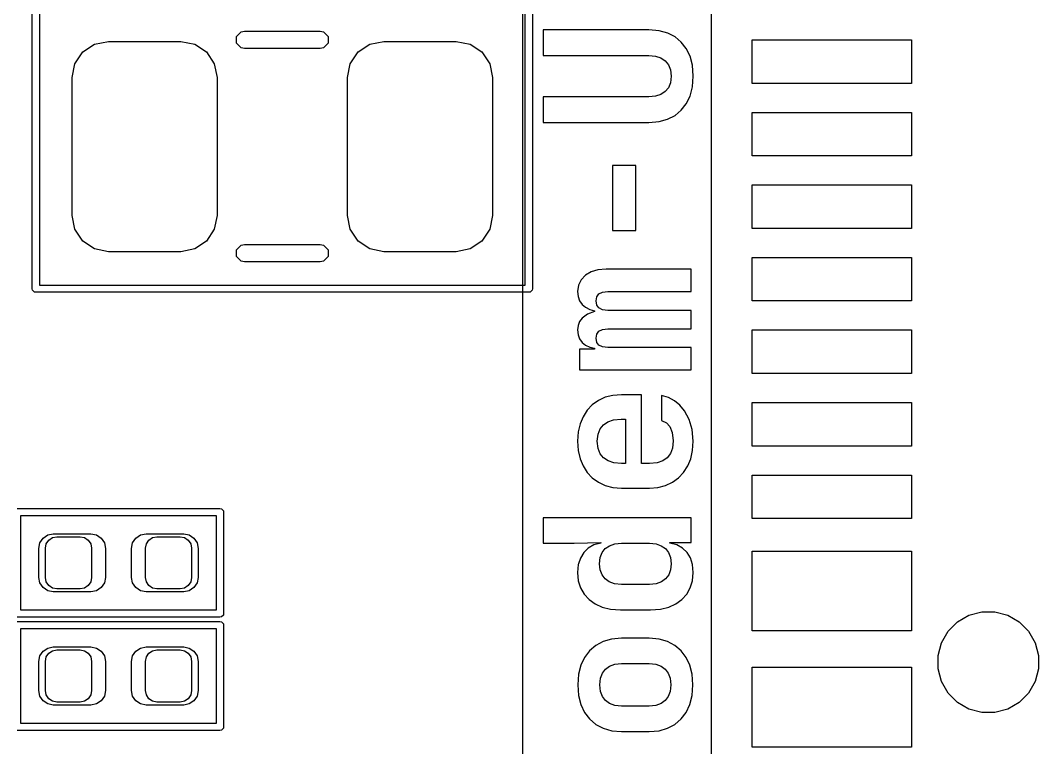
# Model space of a CAD drawing. Extents: x 76 to 193, y -170 to -23.
# Drawn here: x 152.91 to 159.93, y -117.13 to -112.12 of the extents above; entities that cross this region are included whole.
import ezdxf

# ---------------------------------------------------------------- set-up
doc = ezdxf.new("R2010")
doc.units = 0
doc.layers.add('BLACK', color=7, linetype='CONTINUOUS')

msp = doc.modelspace()

# ---------------------------------------------------------------- linework, layer by layer
at = {"layer": 'BLACK', "linetype": 'Continuous'}
for p, q in [((156.374215, -118.002229), (156.374215, -110.350144)), ((157.673482, -110.350144), (157.673482, -118.002229)), ((152.9895, -113.96557), (152.9895, -112.00557)), ((153.0395, -112.03057), (153.0395, -113.94057)), ((156.3895, -113.94057), (156.3895, -112.03057)), ((156.4395, -112.00557), (156.4395, -113.96557)), ((154.397815, -112.227609), (154.430287, -112.195137)), ((154.397815, -112.273531), (154.397815, -112.227609)), ((154.430287, -112.195137), (154.453248, -112.19057)), ((154.453248, -112.19057), (154.975752, -112.19057)), ((154.975752, -112.19057), (154.998713, -112.195137)), ((154.998713, -112.195137), (155.031185, -112.227609)), ((155.031185, -112.227609), (155.031185, -112.273531)), ((157.243484, -112.181546), (156.513198, -112.181546)), ((156.513198, -112.181546), (156.513198, -112.357829)), ((157.31334, -112.187292), (157.243484, -112.181546)), ((157.372629, -112.203569), (157.31334, -112.187292)), ((157.423264, -112.229597), (157.372629, -112.203569)), ((157.466661, -112.265505), (157.423264, -112.229597)), ((153.337723, -112.333793), (153.418829, -112.2796)), ((153.337723, -112.333793), (153.418829, -112.2796)), ((153.418829, -112.2796), (153.5145, -112.26057)), ((153.418829, -112.2796), (153.5145, -112.26057)), ((153.5145, -112.26057), (154.0145, -112.26057)), ((153.5145, -112.26057), (154.0145, -112.26057)), ((154.0145, -112.26057), (154.110171, -112.2796)), ((154.0145, -112.26057), (154.110171, -112.2796)), ((154.110171, -112.2796), (154.191277, -112.333793)), ((154.110171, -112.2796), (154.191277, -112.333793)), ((154.430287, -112.306003), (154.397815, -112.273531)), ((154.453248, -112.31057), (154.430287, -112.306003)), ((154.975752, -112.31057), (154.453248, -112.31057)), ((154.998713, -112.306003), (154.975752, -112.31057)), ((155.031185, -112.273531), (154.998713, -112.306003)), ((155.237723, -112.333793), (155.318829, -112.2796)), ((155.237723, -112.333793), (155.318829, -112.2796)), ((155.318829, -112.2796), (155.4145, -112.26057)), ((155.318829, -112.2796), (155.4145, -112.26057)), ((155.4145, -112.26057), (155.9145, -112.26057)), ((155.4145, -112.26057), (155.9145, -112.26057)), ((155.9145, -112.26057), (156.010171, -112.2796)), ((155.9145, -112.26057), (156.010171, -112.2796)), ((156.010171, -112.2796), (156.091277, -112.333793)), ((156.010171, -112.2796), (156.091277, -112.333793)), ((157.501229, -112.309681), (157.466661, -112.265505)), ((157.526648, -112.362362), (157.501229, -112.309681)), ((157.9545, -112.5504), (157.9545, -112.2504)), ((157.9545, -112.2504), (159.0545, -112.2504)), ((157.9545, -112.5504), (157.9545, -112.2504)), ((157.9545, -112.2504), (159.0545, -112.2504)), ((159.0545, -112.2504), (159.0545, -112.5504)), ((159.0545, -112.2504), (159.0545, -112.5504)), ((153.28353, -112.414899), (153.337723, -112.333793)), ((153.28353, -112.414899), (153.337723, -112.333793)), ((154.191277, -112.333793), (154.24547, -112.414899)), ((154.191277, -112.333793), (154.24547, -112.414899)), ((155.18353, -112.414899), (155.237723, -112.333793)), ((155.18353, -112.414899), (155.237723, -112.333793)), ((156.091277, -112.333793), (156.14547, -112.414899)), ((156.091277, -112.333793), (156.14547, -112.414899)), ((156.513198, -112.357829), (157.24208, -112.357829)), ((157.24208, -112.357829), (157.289245, -112.36241)), ((157.289245, -112.36241), (157.3263, -112.375051)), ((157.3263, -112.375051), (157.355469, -112.394954)), ((157.542747, -112.425243), (157.526648, -112.362362)), ((153.2645, -112.51057), (153.28353, -112.414899)), ((153.2645, -112.51057), (153.28353, -112.414899)), ((154.24547, -112.414899), (154.2645, -112.51057)), ((154.24547, -112.414899), (154.2645, -112.51057)), ((155.1645, -112.51057), (155.18353, -112.414899)), ((155.1645, -112.51057), (155.18353, -112.414899)), ((156.14547, -112.414899), (156.1645, -112.51057)), ((156.14547, -112.414899), (156.1645, -112.51057)), ((157.355469, -112.394954), (157.377412, -112.422144)), ((157.377412, -112.422144), (157.391092, -112.456606)), ((157.548482, -112.500528), (157.542747, -112.425243)), ((153.2645, -113.46057), (153.2645, -112.51057)), ((153.2645, -113.46057), (153.2645, -112.51057)), ((154.2645, -112.51057), (154.2645, -113.46057)), ((154.2645, -112.51057), (154.2645, -113.46057)), ((155.1645, -113.46057), (155.1645, -112.51057)), ((155.1645, -113.46057), (155.1645, -112.51057)), ((156.1645, -112.51057), (156.1645, -113.46057)), ((156.1645, -112.51057), (156.1645, -113.46057)), ((157.396014, -112.500528), (157.39104, -112.545425)), ((157.391092, -112.456606), (157.396014, -112.500528)), ((157.542777, -112.57506), (157.548482, -112.500528)), ((157.377317, -112.580078), (157.355469, -112.606895)), ((157.39104, -112.545425), (157.377317, -112.580078)), ((157.526723, -112.637638), (157.542777, -112.57506)), ((159.0545, -112.5504), (157.9545, -112.5504)), ((159.0545, -112.5504), (157.9545, -112.5504)), ((157.24208, -112.643227), (156.513198, -112.643227)), ((156.513198, -112.643227), (156.513198, -112.819509)), ((157.289308, -112.63873), (157.24208, -112.643227)), ((157.326362, -112.626342), (157.289308, -112.63873)), ((157.355469, -112.606895), (157.326362, -112.626342)), ((157.501307, -112.690371), (157.526723, -112.637638)), ((157.423222, -112.771102), (157.466661, -112.734879)), ((157.466661, -112.734879), (157.501307, -112.690371)), ((157.313297, -112.813725), (157.372571, -112.797333)), ((157.372571, -112.797333), (157.423222, -112.771102)), ((157.9545, -113.0504), (157.9545, -112.7504)), ((157.9545, -112.7504), (159.0545, -112.7504)), ((157.9545, -113.0504), (157.9545, -112.7504)), ((157.9545, -112.7504), (159.0545, -112.7504)), ((159.0545, -112.7504), (159.0545, -113.0504)), ((159.0545, -112.7504), (159.0545, -113.0504)), ((156.513198, -112.819509), (157.243484, -112.819509)), ((157.243484, -112.819509), (157.313297, -112.813725)), ((159.0545, -113.0504), (157.9545, -113.0504)), ((159.0545, -113.0504), (157.9545, -113.0504)), ((157.153969, -113.115897), (156.99167, -113.115897)), ((156.99167, -113.115897), (156.99167, -113.563595)), ((157.153969, -113.563595), (157.153969, -113.115897)), ((157.9545, -113.5504), (157.9545, -113.2504)), ((157.9545, -113.2504), (159.0545, -113.2504)), ((157.9545, -113.5504), (157.9545, -113.2504)), ((157.9545, -113.2504), (159.0545, -113.2504)), ((159.0545, -113.2504), (159.0545, -113.5504)), ((159.0545, -113.2504), (159.0545, -113.5504)), ((153.28353, -113.556241), (153.2645, -113.46057)), ((153.28353, -113.556241), (153.2645, -113.46057)), ((154.2645, -113.46057), (154.24547, -113.556241)), ((154.2645, -113.46057), (154.24547, -113.556241)), ((155.18353, -113.556241), (155.1645, -113.46057)), ((155.18353, -113.556241), (155.1645, -113.46057)), ((156.1645, -113.46057), (156.14547, -113.556241)), ((156.1645, -113.46057), (156.14547, -113.556241)), ((153.337723, -113.637347), (153.28353, -113.556241)), ((153.337723, -113.637347), (153.28353, -113.556241)), ((154.24547, -113.556241), (154.191277, -113.637347)), ((154.24547, -113.556241), (154.191277, -113.637347)), ((155.237723, -113.637347), (155.18353, -113.556241)), ((155.237723, -113.637347), (155.18353, -113.556241)), ((156.14547, -113.556241), (156.091277, -113.637347)), ((156.14547, -113.556241), (156.091277, -113.637347)), ((156.99167, -113.563595), (157.153969, -113.563595)), ((159.0545, -113.5504), (157.9545, -113.5504)), ((159.0545, -113.5504), (157.9545, -113.5504)), ((153.418829, -113.69154), (153.337723, -113.637347)), ((153.418829, -113.69154), (153.337723, -113.637347)), ((154.191277, -113.637347), (154.110171, -113.69154)), ((154.191277, -113.637347), (154.110171, -113.69154)), ((155.318829, -113.69154), (155.237723, -113.637347)), ((155.318829, -113.69154), (155.237723, -113.637347)), ((156.091277, -113.637347), (156.010171, -113.69154)), ((156.091277, -113.637347), (156.010171, -113.69154)), ((153.5145, -113.71057), (153.418829, -113.69154)), ((153.5145, -113.71057), (153.418829, -113.69154)), ((154.0145, -113.71057), (153.5145, -113.71057)), ((154.0145, -113.71057), (153.5145, -113.71057)), ((154.110171, -113.69154), (154.0145, -113.71057)), ((154.110171, -113.69154), (154.0145, -113.71057)), ((154.397815, -113.697609), (154.430287, -113.665137)), ((154.397815, -113.743531), (154.397815, -113.697609)), ((154.430287, -113.665137), (154.453248, -113.66057)), ((154.453248, -113.66057), (154.975752, -113.66057)), ((154.975752, -113.66057), (154.998713, -113.665137)), ((154.998713, -113.665137), (155.031185, -113.697609)), ((155.031185, -113.697609), (155.031185, -113.743531)), ((155.4145, -113.71057), (155.318829, -113.69154)), ((155.4145, -113.71057), (155.318829, -113.69154)), ((155.9145, -113.71057), (155.4145, -113.71057)), ((155.9145, -113.71057), (155.4145, -113.71057)), ((156.010171, -113.69154), (155.9145, -113.71057)), ((156.010171, -113.69154), (155.9145, -113.71057)), ((154.430287, -113.776003), (154.397815, -113.743531)), ((154.453248, -113.78057), (154.430287, -113.776003)), ((154.975752, -113.78057), (154.453248, -113.78057)), ((154.998713, -113.776003), (154.975752, -113.78057)), ((155.031185, -113.743531), (154.998713, -113.776003)), ((157.9545, -114.0504), (157.9545, -113.7504)), ((157.9545, -113.7504), (159.0545, -113.7504)), ((157.9545, -114.0504), (157.9545, -113.7504)), ((157.9545, -113.7504), (159.0545, -113.7504)), ((159.0545, -113.7504), (159.0545, -114.0504)), ((159.0545, -113.7504), (159.0545, -114.0504)), ((156.844084, -113.850294), (156.805618, -113.873295)), ((156.890944, -113.835797), (156.844084, -113.850294)), ((156.948317, -113.830613), (156.890944, -113.835797)), ((157.5345, -113.830613), (156.948317, -113.830613)), ((157.5345, -113.984547), (157.5345, -113.830613)), ((156.775143, -113.904992), (156.757211, -113.941947)), ((156.805618, -113.873295), (156.775143, -113.904992)), ((152.991403, -113.975137), (152.9895, -113.96557)), ((153.004933, -113.988667), (152.991403, -113.975137)), ((153.0145, -113.99057), (153.004933, -113.988667)), ((156.4145, -113.99057), (153.0145, -113.99057)), ((153.0395, -113.94057), (156.3895, -113.94057)), ((156.424067, -113.988667), (156.4145, -113.99057)), ((156.437597, -113.975137), (156.424067, -113.988667)), ((156.4395, -113.96557), (156.437597, -113.975137)), ((156.757211, -113.941947), (156.75103, -113.985952)), ((156.75103, -113.985952), (156.75478, -114.020108)), ((156.898652, -114.00213), (156.922519, -113.989479)), ((156.922519, -113.989479), (156.960895, -113.984547)), ((156.960895, -113.984547), (157.5345, -113.984547)), ((156.75478, -114.020108), (156.76553, -114.0491)), ((156.76553, -114.0491), (156.783209, -114.074062)), ((156.879745, -114.050248), (156.884772, -114.021616)), ((156.884774, -114.078913), (156.879745, -114.050248)), ((156.884772, -114.021616), (156.898652, -114.00213)), ((159.0545, -114.0504), (157.9545, -114.0504)), ((159.0545, -114.0504), (157.9545, -114.0504)), ((156.783209, -114.074062), (156.806556, -114.094135)), ((156.806556, -114.094135), (156.834675, -114.108589)), ((156.868571, -114.123033), (156.818725, -114.140357)), ((156.834675, -114.108589), (156.868571, -114.117415)), ((156.868571, -114.117415), (156.868571, -114.123033)), ((156.898658, -114.098417), (156.884774, -114.078913)), ((156.922525, -114.111076), (156.898658, -114.098417)), ((156.960895, -114.116011), (156.922525, -114.111076)), ((157.5345, -114.116011), (156.960895, -114.116011)), ((157.5345, -114.241918), (157.5345, -114.116011)), ((156.765106, -114.191754), (156.754642, -114.218947)), ((156.782537, -114.16779), (156.765106, -114.191754)), ((156.818725, -114.140357), (156.782537, -114.16779)), ((156.754642, -114.218947), (156.75103, -114.250344)), ((156.75103, -114.250344), (156.754777, -114.283567)), ((156.879745, -114.30768), (156.884774, -114.279016)), ((156.884774, -114.279016), (156.898658, -114.259512)), ((156.898658, -114.259512), (156.922525, -114.246853)), ((156.922525, -114.246853), (156.960895, -114.241918)), ((156.960895, -114.241918), (157.5345, -114.241918)), ((157.9545, -114.5504), (157.9545, -114.2504)), ((157.9545, -114.2504), (159.0545, -114.2504)), ((157.9545, -114.5504), (157.9545, -114.2504)), ((157.9545, -114.2504), (159.0545, -114.2504)), ((159.0545, -114.2504), (159.0545, -114.5504)), ((159.0545, -114.2504), (159.0545, -114.5504)), ((156.754777, -114.283567), (156.765517, -114.311638)), ((156.765517, -114.311638), (156.783209, -114.335707)), ((156.783209, -114.335707), (156.806472, -114.354779)), ((156.884722, -114.335608), (156.879745, -114.30768)), ((156.89852, -114.354703), (156.884722, -114.335608)), ((156.868571, -114.383274), (156.765012, -114.383274)), ((156.765012, -114.383274), (156.765012, -114.525973)), ((156.806472, -114.354779), (156.834572, -114.368322)), ((156.834572, -114.368322), (156.868571, -114.376252)), ((156.868571, -114.376252), (156.868571, -114.383274)), ((156.922375, -114.367164), (156.89852, -114.354703)), ((156.960895, -114.372038), (156.922375, -114.367164)), ((157.5345, -114.372038), (156.960895, -114.372038)), ((157.5345, -114.525973), (157.5345, -114.372038)), ((156.765012, -114.525973), (157.5345, -114.525973)), ((159.0545, -114.5504), (157.9545, -114.5504)), ((159.0545, -114.5504), (157.9545, -114.5504)), ((156.993694, -114.701124), (156.941174, -114.714557)), ((157.053219, -114.696454), (156.993694, -114.701124)), ((157.191766, -114.696454), (157.053219, -114.696454)), ((157.191766, -115.170713), (157.191766, -114.696454)), ((157.377571, -114.716019), (157.330251, -114.702011)), ((157.330251, -114.702011), (157.330251, -114.87408)), ((156.852678, -114.766393), (156.817627, -114.803452)), ((156.894461, -114.736327), (156.852678, -114.766393)), ((156.941174, -114.714557), (156.894461, -114.736327)), ((157.419298, -114.738), (157.377571, -114.716019)), ((157.456303, -114.768243), (157.419298, -114.738)), ((157.48907, -114.807646), (157.456303, -114.768243)), ((157.9545, -115.0504), (157.9545, -114.7504)), ((157.9545, -114.7504), (159.0545, -114.7504)), ((157.9545, -115.0504), (157.9545, -114.7504)), ((157.9545, -114.7504), (159.0545, -114.7504)), ((159.0545, -114.7504), (159.0545, -115.0504)), ((159.0545, -114.7504), (159.0545, -115.0504)), ((156.817627, -114.803452), (156.788826, -114.848251)), ((157.521438, -114.867545), (157.48907, -114.807646)), ((156.768271, -114.897599), (156.75549, -114.953376)), ((156.788826, -114.848251), (156.768271, -114.897599)), ((156.906559, -114.931437), (156.929449, -114.903511)), ((156.929449, -114.903511), (156.960033, -114.883426)), ((156.960033, -114.883426), (156.999926, -114.870467)), ((156.999926, -114.870467), (157.051815, -114.865714)), ((157.051815, -114.865714), (157.081246, -114.865714)), ((157.081246, -114.865714), (157.082589, -115.170713)), ((157.330251, -114.87408), (157.363532, -114.889588)), ((157.363532, -114.889588), (157.387738, -114.915997)), ((157.541468, -114.936558), (157.521438, -114.867545)), ((156.75549, -114.953376), (156.75103, -115.016779)), ((156.886767, -115.016779), (156.892063, -114.968259)), ((156.892063, -114.968259), (156.906559, -114.931437)), ((157.387738, -114.915997), (157.403822, -114.956151)), ((157.403822, -114.956151), (157.409997, -115.015435)), ((157.548482, -115.016779), (157.541468, -114.936558)), ((156.75103, -115.016779), (156.7555, -115.081173)), ((156.892149, -115.066253), (156.886767, -115.016779)), ((157.409997, -115.015435), (157.404951, -115.065169)), ((157.544018, -115.081176), (157.548482, -115.016779)), ((159.0545, -115.0504), (157.9545, -115.0504)), ((159.0545, -115.0504), (157.9545, -115.0504)), ((156.7555, -115.081173), (156.768293, -115.137671)), ((156.906877, -115.103789), (156.892149, -115.066253)), ((156.930121, -115.132244), (156.906877, -115.103789)), ((157.391217, -115.102808), (157.369778, -115.131217)), ((157.404951, -115.065169), (157.391217, -115.102808)), ((157.531246, -115.137675), (157.544018, -115.081176)), ((156.768293, -115.137671), (156.788826, -115.187504)), ((156.788826, -115.187504), (156.817667, -115.23273)), ((156.961209, -115.152741), (156.930121, -115.132244)), ((157.001379, -115.165904), (156.961209, -115.152741)), ((157.053219, -115.170713), (157.001379, -115.165904)), ((157.082589, -115.170713), (157.053219, -115.170713)), ((157.246293, -115.170713), (157.191766, -115.170713)), ((157.29995, -115.165676), (157.246293, -115.170713)), ((157.340041, -115.152092), (157.29995, -115.165676)), ((157.369778, -115.131217), (157.340041, -115.152092)), ((157.481906, -115.23273), (157.510747, -115.187504)), ((157.510747, -115.187504), (157.531246, -115.137675)), ((156.817667, -115.23273), (156.852723, -115.27)), ((157.44685, -115.27), (157.481906, -115.23273)), ((157.9545, -115.5504), (157.9545, -115.2504)), ((157.9545, -115.2504), (159.0545, -115.2504)), ((157.9545, -115.5504), (157.9545, -115.2504)), ((157.9545, -115.2504), (159.0545, -115.2504)), ((159.0545, -115.2504), (159.0545, -115.5504)), ((159.0545, -115.2504), (159.0545, -115.5504)), ((156.852723, -115.27), (156.894461, -115.3001)), ((156.894461, -115.3001), (156.941174, -115.32187)), ((156.941174, -115.32187), (156.993694, -115.335303)), ((157.305819, -115.335304), (157.35836, -115.321872)), ((157.35836, -115.321872), (157.405112, -115.3001)), ((157.405112, -115.3001), (157.44685, -115.27)), ((156.993694, -115.335303), (157.053219, -115.339973)), ((157.053219, -115.339973), (157.246293, -115.339973)), ((157.246293, -115.339973), (157.305819, -115.335304)), ((152.8845, -115.48057), (154.2845, -115.48057)), ((152.9095, -115.53057), (152.9095, -116.18057)), ((154.2595, -115.53057), (152.9095, -115.53057)), ((154.2595, -116.18057), (154.2595, -115.53057)), ((154.2845, -115.48057), (154.294067, -115.482473)), ((154.294067, -115.482473), (154.307597, -115.496003)), ((154.307597, -115.496003), (154.3095, -115.50557)), ((154.3095, -115.50557), (154.3095, -116.20557)), ((157.5345, -115.545442), (156.513198, -115.545442)), ((156.513198, -115.545442), (156.513198, -115.72032)), ((157.5345, -115.716107), (157.5345, -115.545442)), ((159.0545, -115.5504), (157.9545, -115.5504)), ((159.0545, -115.5504), (157.9545, -115.5504)), ((153.042112, -115.717302), (153.063789, -115.684859)), ((153.063789, -115.684859), (153.096232, -115.663182)), ((153.096232, -115.663182), (153.1345, -115.65557)), ((153.103785, -115.698855), (153.129577, -115.681622)), ((153.129577, -115.681622), (153.16, -115.67557)), ((153.1345, -115.65557), (153.3945, -115.65557)), ((153.16, -115.67557), (153.319, -115.67557)), ((153.319, -115.67557), (153.349423, -115.681622)), ((153.349423, -115.681622), (153.375215, -115.698855)), ((153.3945, -115.65557), (153.432768, -115.663182)), ((153.432768, -115.663182), (153.465211, -115.684859)), ((153.465211, -115.684859), (153.486888, -115.717302)), ((153.682112, -115.717302), (153.703789, -115.684859)), ((153.703789, -115.684859), (153.736232, -115.663182)), ((153.736232, -115.663182), (153.7745, -115.65557)), ((153.7745, -115.65557), (154.0345, -115.65557)), ((153.793785, -115.698855), (153.819577, -115.681622)), ((153.819577, -115.681622), (153.85, -115.67557)), ((153.85, -115.67557), (154.009, -115.67557)), ((154.009, -115.67557), (154.039423, -115.681622)), ((154.0345, -115.65557), (154.072768, -115.663182)), ((154.039423, -115.681622), (154.065215, -115.698855)), ((154.072768, -115.663182), (154.105211, -115.684859)), ((154.105211, -115.684859), (154.126888, -115.717302)), ((153.0345, -115.75557), (153.042112, -115.717302)), ((153.0345, -115.95557), (153.0345, -115.75557)), ((153.0805, -115.75507), (153.086552, -115.724647)), ((153.0805, -115.95607), (153.0805, -115.75507)), ((153.086552, -115.724647), (153.103785, -115.698855)), ((153.375215, -115.698855), (153.392448, -115.724647)), ((153.392448, -115.724647), (153.3985, -115.75507)), ((153.3985, -115.75507), (153.3985, -115.95607)), ((153.486888, -115.717302), (153.4945, -115.75557)), ((153.4945, -115.75557), (153.4945, -115.95557)), ((153.6745, -115.75557), (153.682112, -115.717302)), ((153.6745, -115.95557), (153.6745, -115.75557)), ((153.7705, -115.75507), (153.776552, -115.724647)), ((153.7705, -115.95607), (153.7705, -115.75507)), ((153.776552, -115.724647), (153.793785, -115.698855)), ((154.065215, -115.698855), (154.082448, -115.724647)), ((154.082448, -115.724647), (154.0885, -115.75507)), ((154.0885, -115.75507), (154.0885, -115.95607)), ((154.126888, -115.717302), (154.1345, -115.75557)), ((154.1345, -115.75557), (154.1345, -115.95557)), ((156.513198, -115.72032), (156.728681, -115.72032)), ((156.728681, -115.72032), (156.911924, -115.714702)), ((156.825287, -115.754126), (156.793711, -115.784678)), ((156.864159, -115.732246), (156.825287, -115.754126)), ((156.911924, -115.718916), (156.864159, -115.732246)), ((156.911924, -115.714702), (156.911924, -115.718916)), ((156.942027, -115.757384), (156.970715, -115.737484)), ((156.970715, -115.737484), (157.007057, -115.72488)), ((157.007057, -115.72488), (157.053219, -115.72032)), ((157.053219, -115.72032), (157.246293, -115.72032)), ((157.246293, -115.72032), (157.292496, -115.724881)), ((157.292496, -115.724881), (157.328856, -115.737486)), ((157.328856, -115.737486), (157.357546, -115.757384)), ((157.387587, -115.718916), (157.387587, -115.716107)), ((157.387587, -115.716107), (157.5345, -115.716107)), ((157.436195, -115.731585), (157.387587, -115.718916)), ((157.47524, -115.753252), (157.436195, -115.731585)), ((157.506534, -115.784006), (157.47524, -115.753252)), ((156.770648, -115.822261), (156.758136, -115.861615)), ((156.793711, -115.784678), (156.770648, -115.822261)), ((156.902155, -115.861615), (156.906975, -115.818546)), ((156.906975, -115.818546), (156.920416, -115.784492)), ((156.920416, -115.784492), (156.942027, -115.757384)), ((157.357546, -115.757384), (157.379157, -115.784492)), ((157.379157, -115.784492), (157.392598, -115.818546)), ((157.392598, -115.818546), (157.397418, -115.861615)), ((157.529201, -115.821955), (157.506534, -115.784006)), ((157.54342, -115.867693), (157.529201, -115.821955)), ((157.9545, -116.3254), (157.9545, -115.7754)), ((157.9545, -115.7754), (159.0545, -115.7754)), ((157.9545, -116.3254), (157.9545, -115.7754)), ((157.9545, -115.7754), (159.0545, -115.7754)), ((159.0545, -115.7754), (159.0545, -116.3254)), ((159.0545, -115.7754), (159.0545, -116.3254)), ((156.756185, -115.867752), (156.75103, -115.923164)), ((156.758136, -115.861615), (156.756185, -115.867752)), ((156.90689, -115.904754), (156.902155, -115.861615)), ((157.397418, -115.861615), (157.392689, -115.904759)), ((157.548482, -115.923164), (157.54342, -115.867693)), ((153.042112, -115.993838), (153.0345, -115.95557)), ((153.086552, -115.986493), (153.0805, -115.95607)), ((153.3985, -115.95607), (153.392448, -115.986493)), ((153.4945, -115.95557), (153.486888, -115.993838)), ((153.682112, -115.993838), (153.6745, -115.95557)), ((153.776552, -115.986493), (153.7705, -115.95607)), ((154.0885, -115.95607), (154.082448, -115.986493)), ((154.1345, -115.95557), (154.126888, -115.993838)), ((156.75103, -115.923164), (156.756308, -115.979868)), ((156.92011, -115.939077), (156.90689, -115.904754)), ((156.941356, -115.966578), (156.92011, -115.939077)), ((157.379488, -115.939082), (157.358278, -115.966578)), ((157.392689, -115.904759), (157.379488, -115.939082)), ((157.543243, -115.979914), (157.548482, -115.923164)), ((153.063789, -116.026281), (153.042112, -115.993838)), ((153.096232, -116.047958), (153.063789, -116.026281)), ((153.103785, -116.012285), (153.086552, -115.986493)), ((153.129577, -116.029518), (153.103785, -116.012285)), ((153.16, -116.03557), (153.129577, -116.029518)), ((153.319, -116.03557), (153.16, -116.03557)), ((153.349423, -116.029518), (153.319, -116.03557)), ((153.375215, -116.012285), (153.349423, -116.029518)), ((153.392448, -115.986493), (153.375215, -116.012285)), ((153.465211, -116.026281), (153.432768, -116.047958)), ((153.486888, -115.993838), (153.465211, -116.026281)), ((153.703789, -116.026281), (153.682112, -115.993838)), ((153.736232, -116.047958), (153.703789, -116.026281)), ((153.793785, -116.012285), (153.776552, -115.986493)), ((153.819577, -116.029518), (153.793785, -116.012285)), ((153.85, -116.03557), (153.819577, -116.029518)), ((154.009, -116.03557), (153.85, -116.03557)), ((154.039423, -116.029518), (154.009, -116.03557)), ((154.065215, -116.012285), (154.039423, -116.029518)), ((154.082448, -115.986493), (154.065215, -116.012285)), ((154.105211, -116.026281), (154.072768, -116.047958)), ((154.126888, -115.993838), (154.105211, -116.026281)), ((156.756308, -115.979868), (156.771441, -116.028862)), ((156.771441, -116.028862), (156.796071, -116.071655)), ((156.969675, -115.986777), (156.941356, -115.966578)), ((157.006166, -115.999634), (156.969675, -115.986777)), ((157.053219, -116.004313), (157.006166, -115.999634)), ((157.246293, -116.004313), (157.053219, -116.004313)), ((157.293388, -115.999634), (157.246293, -116.004313)), ((157.329921, -115.986777), (157.293388, -115.999634)), ((157.358278, -115.966578), (157.329921, -115.986777)), ((157.503822, -116.071701), (157.528231, -116.028925)), ((157.528231, -116.028925), (157.543243, -115.979914)), ((153.1345, -116.05557), (153.096232, -116.047958)), ((153.3945, -116.05557), (153.1345, -116.05557)), ((153.432768, -116.047958), (153.3945, -116.05557)), ((153.7745, -116.05557), (153.736232, -116.047958)), ((154.0345, -116.05557), (153.7745, -116.05557)), ((154.072768, -116.047958), (154.0345, -116.05557)), ((156.796071, -116.071655), (156.830775, -116.109277)), ((157.46947, -116.109277), (157.503822, -116.071701)), ((156.830775, -116.109277), (156.872306, -116.138825)), ((156.872306, -116.138825), (156.921085, -116.160576)), ((156.921085, -116.160576), (156.978489, -116.174318)), ((156.978489, -116.174318), (157.046258, -116.179191)), ((157.254719, -116.179191), (157.322473, -116.174309)), ((157.322473, -116.174309), (157.379731, -116.160555)), ((157.379731, -116.160555), (157.428263, -116.138804)), ((157.428263, -116.138804), (157.46947, -116.109277)), ((154.2845, -116.23057), (152.8845, -116.23057)), ((152.9095, -116.18057), (154.2595, -116.18057)), ((154.294067, -116.228667), (154.2845, -116.23057)), ((154.307597, -116.215137), (154.294067, -116.228667)), ((154.3095, -116.20557), (154.307597, -116.215137)), ((157.046258, -116.179191), (157.254719, -116.179191)), ((159.371433, -116.262726), (159.450561, -116.217042)), ((159.450561, -116.217042), (159.538816, -116.193394)), ((159.538816, -116.193394), (159.630184, -116.193394)), ((159.630184, -116.193394), (159.718439, -116.217042)), ((159.718439, -116.217042), (159.797567, -116.262726)), ((152.8845, -116.26057), (154.2845, -116.26057)), ((152.9095, -116.31057), (152.9095, -116.96057)), ((154.2595, -116.31057), (152.9095, -116.31057)), ((154.2595, -116.96057), (154.2595, -116.31057)), ((154.2845, -116.26057), (154.294067, -116.262473)), ((154.294067, -116.262473), (154.307597, -116.276003)), ((154.307597, -116.276003), (154.3095, -116.28557)), ((154.3095, -116.28557), (154.3095, -116.98557)), ((159.306826, -116.327333), (159.371433, -116.262726)), ((159.797567, -116.262726), (159.862174, -116.327333)), ((156.985821, -116.380729), (156.927969, -116.397378)), ((157.053219, -116.374891), (156.985821, -116.380729)), ((157.244889, -116.374891), (157.053219, -116.374891)), ((157.313078, -116.380753), (157.244889, -116.374891)), ((157.371404, -116.39744), (157.313078, -116.380753)), ((159.0545, -116.3254), (157.9545, -116.3254)), ((159.0545, -116.3254), (157.9545, -116.3254)), ((159.261142, -116.406461), (159.306826, -116.327333)), ((159.862174, -116.327333), (159.907858, -116.406461)), ((153.063789, -116.464859), (153.096232, -116.443182)), ((153.096232, -116.443182), (153.1345, -116.43557)), ((153.129577, -116.461622), (153.16, -116.45557)), ((153.1345, -116.43557), (153.3945, -116.43557)), ((153.16, -116.45557), (153.319, -116.45557)), ((153.319, -116.45557), (153.349423, -116.461622)), ((153.3945, -116.43557), (153.432768, -116.443182)), ((153.432768, -116.443182), (153.465211, -116.464859)), ((153.703789, -116.464859), (153.736232, -116.443182)), ((153.736232, -116.443182), (153.7745, -116.43557)), ((153.7745, -116.43557), (154.0345, -116.43557)), ((153.819577, -116.461622), (153.85, -116.45557)), ((153.85, -116.45557), (154.009, -116.45557)), ((154.009, -116.45557), (154.039423, -116.461622)), ((154.0345, -116.43557), (154.072768, -116.443182)), ((154.072768, -116.443182), (154.105211, -116.464859)), ((156.877892, -116.424236), (156.834316, -116.461658)), ((156.927969, -116.397378), (156.877892, -116.424236)), ((157.421691, -116.424304), (157.371404, -116.39744)), ((157.465257, -116.461658), (157.421691, -116.424304)), ((159.237494, -116.494716), (159.261142, -116.406461)), ((159.907858, -116.406461), (159.931506, -116.494716)), ((153.0345, -116.53557), (153.042112, -116.497302)), ((153.042112, -116.497302), (153.063789, -116.464859)), ((153.0805, -116.53507), (153.086552, -116.504647)), ((153.086552, -116.504647), (153.103785, -116.478855)), ((153.103785, -116.478855), (153.129577, -116.461622)), ((153.349423, -116.461622), (153.375215, -116.478855)), ((153.375215, -116.478855), (153.392448, -116.504647)), ((153.392448, -116.504647), (153.3985, -116.53507)), ((153.465211, -116.464859), (153.486888, -116.497302)), ((153.486888, -116.497302), (153.4945, -116.53557)), ((153.6745, -116.53557), (153.682112, -116.497302)), ((153.682112, -116.497302), (153.703789, -116.464859)), ((153.7705, -116.53507), (153.776552, -116.504647)), ((153.776552, -116.504647), (153.793785, -116.478855)), ((153.793785, -116.478855), (153.819577, -116.461622)), ((154.039423, -116.461622), (154.065215, -116.478855)), ((154.065215, -116.478855), (154.082448, -116.504647)), ((154.082448, -116.504647), (154.0885, -116.53507)), ((154.105211, -116.464859), (154.126888, -116.497302)), ((154.126888, -116.497302), (154.1345, -116.53557)), ((156.799511, -116.507178), (156.774079, -116.560442)), ((156.834316, -116.461658), (156.799511, -116.507178)), ((157.500033, -116.507174), (157.465257, -116.461658)), ((157.525447, -116.560436), (157.500033, -116.507174)), ((159.237494, -116.586084), (159.237494, -116.494716)), ((159.931506, -116.494716), (159.931506, -116.586084)), ((153.0345, -116.73557), (153.0345, -116.53557)), ((153.0805, -116.73607), (153.0805, -116.53507)), ((153.3985, -116.53507), (153.3985, -116.73607)), ((153.4945, -116.53557), (153.4945, -116.73557)), ((153.6745, -116.73557), (153.6745, -116.53557)), ((153.7705, -116.73607), (153.7705, -116.53507)), ((154.0885, -116.53507), (154.0885, -116.73607)), ((154.1345, -116.53557), (154.1345, -116.73557)), ((156.774079, -116.560442), (156.75809, -116.622941)), ((156.922713, -116.616148), (156.943432, -116.588237)), ((156.943432, -116.588237), (156.9714, -116.567641)), ((156.9714, -116.567641), (157.007642, -116.554541)), ((157.007642, -116.554541), (157.054623, -116.549769)), ((157.054623, -116.549769), (157.244889, -116.549769)), ((157.244889, -116.549769), (157.291911, -116.554543)), ((157.291911, -116.554543), (157.328172, -116.567643)), ((157.328172, -116.567643), (157.356141, -116.588237)), ((157.356141, -116.588237), (157.37686, -116.616148)), ((157.541425, -116.622938), (157.525447, -116.560436)), ((157.9545, -117.1254), (157.9545, -116.5754)), ((157.9545, -116.5754), (159.0545, -116.5754)), ((157.9545, -117.1254), (157.9545, -116.5754)), ((157.9545, -116.5754), (159.0545, -116.5754)), ((159.0545, -116.5754), (159.0545, -117.1254)), ((159.0545, -116.5754), (159.0545, -117.1254)), ((159.261142, -116.674339), (159.237494, -116.586084)), ((159.931506, -116.586084), (159.907858, -116.674339)), ((156.75809, -116.622941), (156.752434, -116.69662)), ((156.904964, -116.69662), (156.909672, -116.651548)), ((156.909672, -116.651548), (156.922713, -116.616148)), ((157.37686, -116.616148), (157.389901, -116.651548)), ((157.389901, -116.651548), (157.394609, -116.69662)), ((157.547078, -116.69662), (157.541425, -116.622938)), ((153.042112, -116.773838), (153.0345, -116.73557)), ((153.086552, -116.766493), (153.0805, -116.73607)), ((153.3985, -116.73607), (153.392448, -116.766493)), ((153.4945, -116.73557), (153.486888, -116.773838)), ((153.682112, -116.773838), (153.6745, -116.73557)), ((153.776552, -116.766493), (153.7705, -116.73607)), ((154.0885, -116.73607), (154.082448, -116.766493)), ((154.1345, -116.73557), (154.126888, -116.773838)), ((156.752434, -116.69662), (156.75809, -116.77033)), ((156.909674, -116.741733), (156.904964, -116.69662)), ((157.394609, -116.69662), (157.389899, -116.741733)), ((157.541426, -116.770334), (157.547078, -116.69662)), ((159.306826, -116.753467), (159.261142, -116.674339)), ((159.907858, -116.674339), (159.862174, -116.753467)), ((153.063789, -116.806281), (153.042112, -116.773838)), ((153.096232, -116.827958), (153.063789, -116.806281)), ((153.103785, -116.792285), (153.086552, -116.766493)), ((153.129577, -116.809518), (153.103785, -116.792285)), ((153.375215, -116.792285), (153.349423, -116.809518)), ((153.392448, -116.766493), (153.375215, -116.792285)), ((153.465211, -116.806281), (153.432768, -116.827958)), ((153.486888, -116.773838), (153.465211, -116.806281)), ((153.703789, -116.806281), (153.682112, -116.773838)), ((153.736232, -116.827958), (153.703789, -116.806281)), ((153.793785, -116.792285), (153.776552, -116.766493)), ((153.819577, -116.809518), (153.793785, -116.792285)), ((154.065215, -116.792285), (154.039423, -116.809518)), ((154.082448, -116.766493), (154.065215, -116.792285)), ((154.105211, -116.806281), (154.072768, -116.827958)), ((154.126888, -116.773838), (154.105211, -116.806281)), ((156.75809, -116.77033), (156.774079, -116.832861)), ((156.922716, -116.777151), (156.909674, -116.741733)), ((156.943432, -116.805064), (156.922716, -116.777151)), ((156.9714, -116.82566), (156.943432, -116.805064)), ((157.356141, -116.805064), (157.328172, -116.825657)), ((157.376857, -116.777151), (157.356141, -116.805064)), ((157.389899, -116.741733), (157.376857, -116.777151)), ((157.525447, -116.832866), (157.541426, -116.770334)), ((159.371433, -116.818074), (159.306826, -116.753467)), ((159.862174, -116.753467), (159.797567, -116.818074)), ((153.1345, -116.83557), (153.096232, -116.827958)), ((153.16, -116.81557), (153.129577, -116.809518)), ((153.3945, -116.83557), (153.1345, -116.83557)), ((153.319, -116.81557), (153.16, -116.81557)), ((153.349423, -116.809518), (153.319, -116.81557)), ((153.432768, -116.827958), (153.3945, -116.83557)), ((153.7745, -116.83557), (153.736232, -116.827958)), ((154.0345, -116.83557), (153.7745, -116.83557)), ((153.85, -116.81557), (153.819577, -116.809518)), ((154.009, -116.81557), (153.85, -116.81557)), ((154.039423, -116.809518), (154.009, -116.81557)), ((154.072768, -116.827958), (154.0345, -116.83557)), ((156.774079, -116.832861), (156.799512, -116.886155)), ((157.007642, -116.838759), (156.9714, -116.82566)), ((157.054623, -116.843532), (157.007642, -116.838759)), ((157.244889, -116.843532), (157.054623, -116.843532)), ((157.291911, -116.838758), (157.244889, -116.843532)), ((157.328172, -116.825657), (157.291911, -116.838758)), ((157.500033, -116.886159), (157.525447, -116.832866)), ((159.450561, -116.863758), (159.371433, -116.818074)), ((159.538816, -116.887406), (159.450561, -116.863758)), ((159.718439, -116.863758), (159.630184, -116.887406)), ((159.797567, -116.818074), (159.718439, -116.863758)), ((156.799512, -116.886155), (156.834316, -116.931703)), ((156.834316, -116.931703), (156.877878, -116.969032)), ((157.421695, -116.969029), (157.465257, -116.931703)), ((157.465257, -116.931703), (157.500033, -116.886159)), ((159.630184, -116.887406), (159.538816, -116.887406)), ((154.2845, -117.01057), (152.8845, -117.01057)), ((152.9095, -116.96057), (154.2595, -116.96057)), ((154.294067, -117.008667), (154.2845, -117.01057)), ((154.307597, -116.995137), (154.294067, -117.008667)), ((154.3095, -116.98557), (154.307597, -116.995137)), ((156.877878, -116.969032), (156.928155, -116.995877)), ((156.928155, -116.995877), (156.986463, -117.012552)), ((156.986463, -117.012552), (157.054623, -117.01841)), ((157.054623, -117.01841), (157.244889, -117.01841)), ((157.244889, -117.01841), (157.313082, -117.012551)), ((157.313082, -117.012551), (157.371409, -116.995875)), ((157.371409, -116.995875), (157.421695, -116.969029)), ((159.0545, -117.1254), (157.9545, -117.1254)), ((159.0545, -117.1254), (157.9545, -117.1254))]:
    msp.add_line(p, q, dxfattribs=at)

doc.saveas('drawing.dxf')
